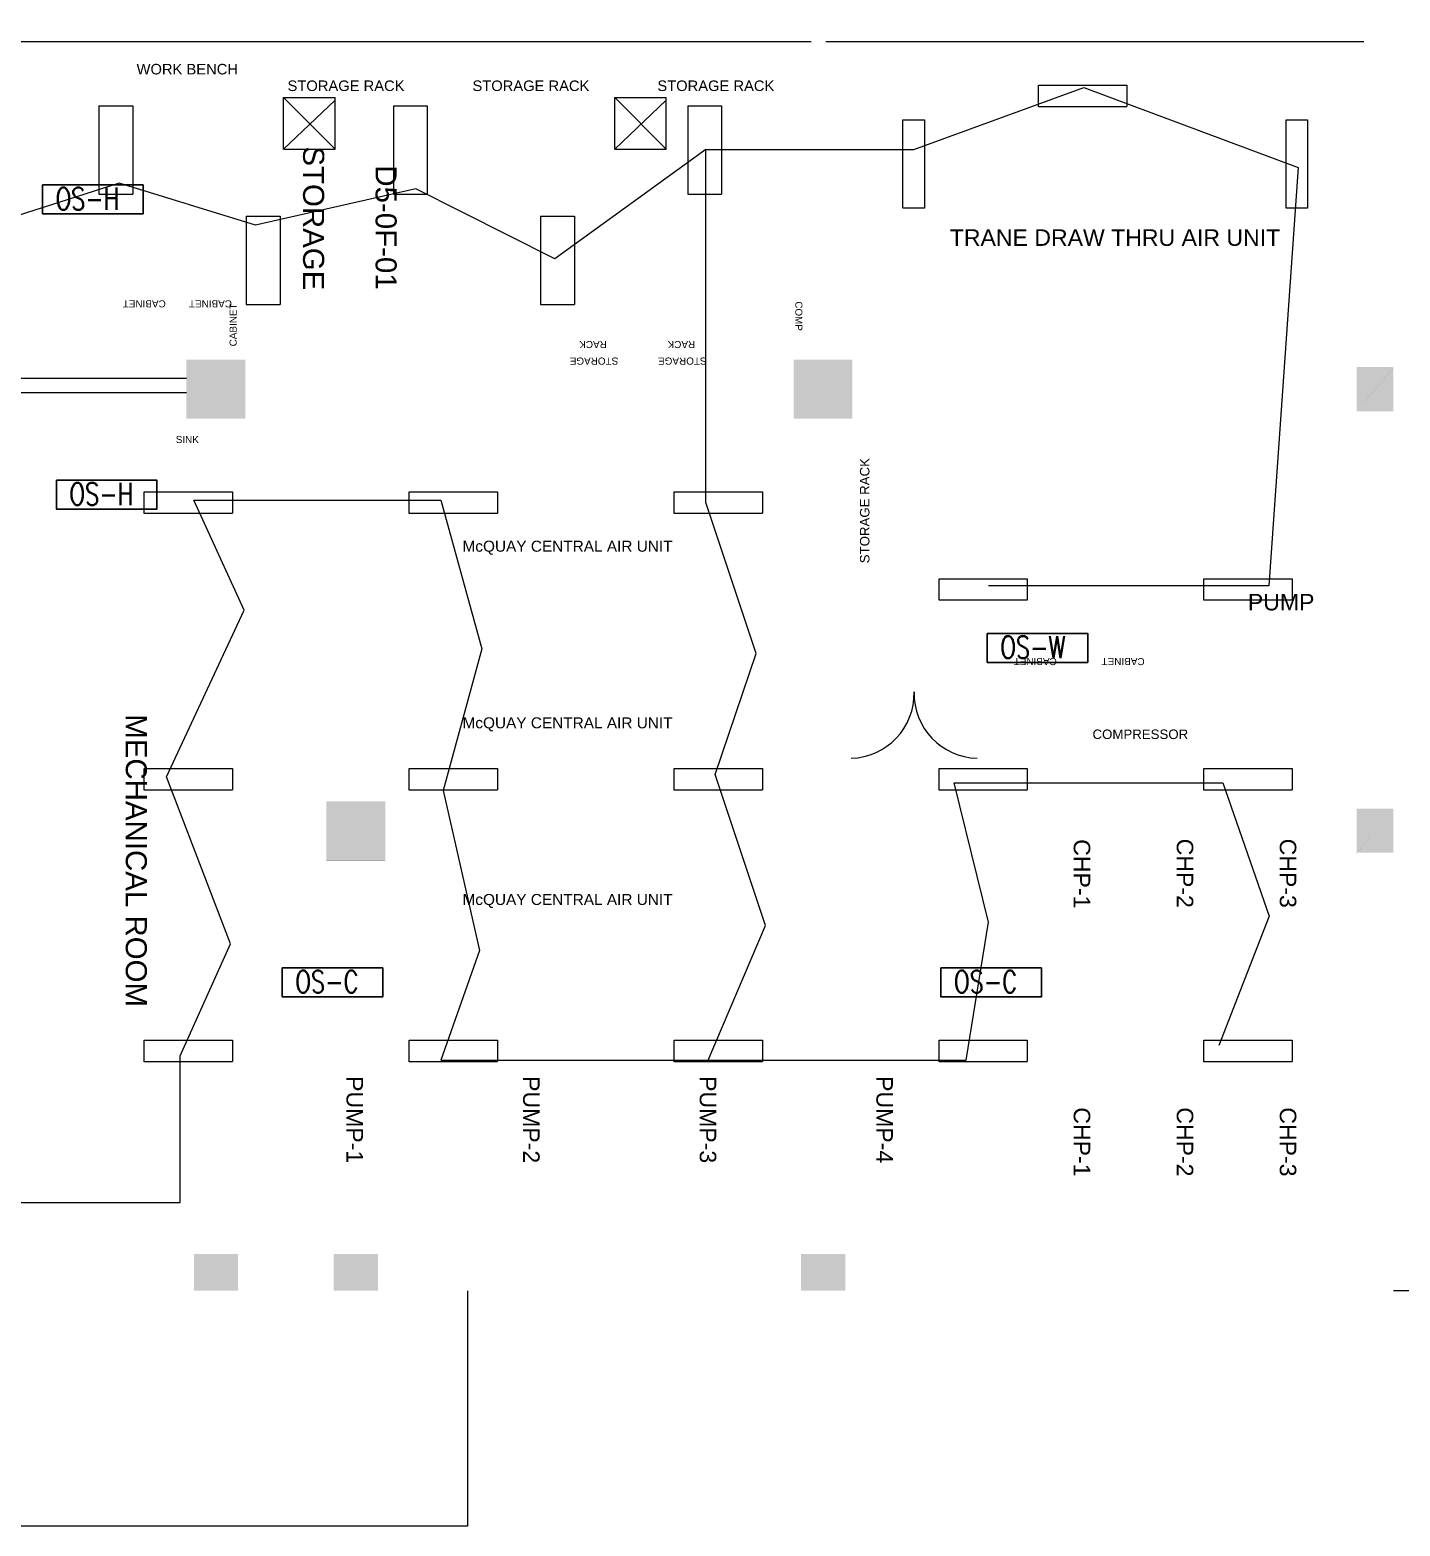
# Model space of a CAD drawing. Extents: x -6172 to 8039, y -4082 to 1639.
# Drawn here: x 1237 to 1981, y -1862 to -1049 of the extents above; entities that cross this region are included whole.
import ezdxf
from ezdxf.enums import TextEntityAlignment as Align

# ---------------------------------------------------------------- set-up
doc = ezdxf.new("R2010")
doc.units = 0
doc.header["$LTSCALE"] = 96
doc.header["$MEASUREMENT"] = 0
doc.layers.get('0').update_dxf_attribs({"linetype": 'CONTINUOUS', "lineweight": 0})
for name, color, linetype, lineweight in [('20', 7, 'CONTINUOUS', 0), ('21', 7, 'CONTINUOUS', 0), ('A-ANNO-RMNA', 4, 'CONTINUOUS', 0), ('A-DOOR', 2, 'CONTINUOUS', 0), ('A-GRID-COLS', 2, 'CONTINUOUS', 0), ('A-PATT-WALL', 1, 'CONTINUOUS', 0), ('A-TPM-INACTIVE', 7, 'CONTINUOUS', 0), ('A-WALL-FULL', 6, 'CONTINUOUS', 0), ('FLT-Bus 7', 210, 'CONTINUOUS', 0), ('NTS_NOT_TO_STANDARDS', 7, 'CONTINUOUS', 0)]:
    doc.layers.add(name, color=color, linetype=linetype, lineweight=lineweight)
doc.layers.add('FLT-Occupancy-Sensor', color=160, linetype='CONTINUOUS')
doc.styles.add('ARIAL', font='ARIAL', dxfattribs={"height": 0.2})
doc.styles.add('SIM-00', font='SIMPLEX.SHX', dxfattribs={"width": 0.75})

# ---------------------------------------------------------------- blocks, each defined once
blk = doc.blocks.new('24LITE')
at = {"layer": '21', "color": 7, "linetype": 'Continuous'}
for p, q in [((1.1, 81.8), (1.1, 9.8)), ((1.1, 81.8), (28.7, 81.8)), ((28.7, 81.8), (28.7, 9.8)), ((1.1, 9.8), (28.7, 9.8))]:
    blk.add_line(p, q, dxfattribs=at)
blk = doc.blocks.new('LITE')
at = {"layer": '20', "color": 7, "linetype": 'Continuous'}
for p, q in [((6, 81), (23.6, 81)), ((6, 9), (6, 81)), ((23.6, 81), (23.6, 9)), ((23.6, 9), (6.2, 9))]:
    blk.add_line(p, q, dxfattribs=at)
blk = doc.blocks.new('SGRILL')
at = {"layer": '21', "color": 1, "linetype": 'Continuous'}
for p, q in [((1.5, -1.5), (43.5, -43.5)), ((1.5, -43.5), (1.5, -1.5)), ((1.5, -1.5), (43.5, -1.5)), ((1.5, -43.5), (43.5, -3.6)), ((43.5, -43.5), (43.5, -1.5)), ((1.5, -43.5), (43.5, -43.5))]:
    blk.add_line(p, q, dxfattribs=at)
blk = doc.blocks.new('ZZ000001')
at = {"color": 0, "linetype": 'ByBlock', "xscale": 0.6666977108052228, "yscale": 0.6666977108052228, "rotation": 90}
for p in [(1838.99, -1094.95), (1352.84, -1315.96), (1496.84, -1315.96), (1640.85, -1315.96), (1784.86, -1363.09), (1928.86, -1363.09), (1352.84, -1466.22), (1496.84, -1466.22), (1640.85, -1466.22), (1784.86, -1466.22), (1928.87, -1466.22), (1352.84, -1613.85), (1496.84, -1613.85), (1640.85, -1613.85), (1784.86, -1613.85), (1928.86, -1613.85)]:
    blk.add_blockref('LITE', p, dxfattribs=at)
at = {"color": 0, "linetype": 'ByBlock', "xscale": 0.6666977108052228, "yscale": 0.6666977108052228}
for name, p in [('SGRILL', (1373.59, -1084.95)), ('SGRILL', (1553.6, -1084.95)), ('24LITE', (1273.58, -1144.96)), ('24LITE', (1433.59, -1144.96)), ('24LITE', (1593.6, -1144.96)), ('LITE', (1707.23, -1151.96)), ('LITE', (1915.49, -1151.96)), ('24LITE', (1353.59, -1204.96)), ('24LITE', (1513.59, -1204.96))]:
    blk.add_blockref(name, p, dxfattribs=at)
blk = doc.blocks.new('FLT-Occupancy Sensor Hallway')
at = {"layer": 'FLT-Occupancy-Sensor'}
blk.add_lwpolyline([(0, 0), (54.64, 0), (54.64, -15.71), (0, -15.71)], close=True, dxfattribs=at)
at = {"layer": 'FLT-Occupancy-Sensor', "insert": (7.08, -1.46), "char_height": 12, "width": 54.6376, "attachment_point": 1, "style": 'SIM-00'}
blk.add_mtext('OS-H', dxfattribs=at)
blk = doc.blocks.new('FLT-Occupancy Sensor Ceiling')
at = {"layer": 'FLT-Occupancy-Sensor'}
blk.add_lwpolyline([(0, 0), (54.64, 0), (54.64, -15.71), (0, -15.71)], close=True, dxfattribs=at)
at = {"layer": 'FLT-Occupancy-Sensor', "insert": (7.08, -1.46), "char_height": 12, "width": 54.6376, "attachment_point": 1, "style": 'SIM-00'}
blk.add_mtext('OS-C', dxfattribs=at)
blk = doc.blocks.new('FLT-Occupancy Sensor Wall Mount')
at = {"layer": 'FLT-Occupancy-Sensor'}
blk.add_lwpolyline([(0, 0), (54.64, 0), (54.64, -15.71), (0, -15.71)], close=True, dxfattribs=at)
at = {"layer": 'FLT-Occupancy-Sensor', "insert": (7.08, -1.46), "char_height": 12, "width": 54.6376, "attachment_point": 1, "style": 'SIM-00'}
blk.add_mtext('OS-W', dxfattribs=at)

msp = doc.modelspace()

# ---------------------------------------------------------------- linework, layer by layer
at = {"layer": 'A-DOOR', "const_width": 0.00174}
for points in [[(1681.33, -1408.93), (1681.33, -1444.92), (1683.09, -1444.92), (1683.09, -1408.93), (1681.33, -1408.93)], [(1751.56, -1408.93), (1751.56, -1444.92), (1753.32, -1444.92), (1753.32, -1408.93), (1751.56, -1408.93)]]:
    msp.add_lwpolyline(points, dxfattribs=at)
at = {"layer": 'A-DOOR'}
for centre, radius, start, end in [((1682.21, -1409.8), 35.13, 271.4411, 1.42151), ((1752.44, -1409.8), 35.12, 178.57817, 268.56097)]:
    msp.add_arc(centre, radius, start, end, dxfattribs=at)
at = {"layer": 'A-GRID-COLS', "const_width": 0.00174}
for points in [[(1321.85, -1260.36), (1353.85, -1228.35)], [(1321.85, -1260.36), (1321.85, -1228.35), (1353.85, -1228.35), (1353.86, -1260.36), (1321.85, -1260.36)], [(1321.85, -1228.35), (1353.86, -1260.36)], [(1651.83, -1260.37), (1683.83, -1228.37)], [(1651.83, -1228.37), (1683.83, -1260.37)], [(1651.83, -1260.37), (1651.83, -1228.37), (1683.83, -1228.37), (1683.83, -1260.37), (1651.83, -1260.37)], [(1957.82, -1256.37), (1977.82, -1232.37)], [(1977.82, -1256.37), (1977.82, -1232.37), (1957.82, -1232.37), (1957.82, -1256.37), (1977.82, -1256.37)], [(1977.82, -1256.37), (1957.82, -1232.37)], [(1337.86, -1244.36), (1337.86, -1244.36)], [(1667.84, -1244.36), (1667.84, -1244.36)], [(1967.82, -1244.37), (1967.82, -1244.37)], [(1397.92, -1468.32), (1429.92, -1500.33)], [(1397.92, -1500.33), (1397.92, -1468.32), (1429.92, -1468.32), (1429.92, -1500.33), (1397.92, -1500.33)], [(1397.92, -1500.33), (1429.92, -1468.32)], [(1957.81, -1496.33), (1977.81, -1472.33)], [(1977.81, -1496.33), (1977.81, -1472.33), (1957.81, -1472.33), (1957.81, -1496.33), (1977.81, -1496.33)], [(1977.81, -1496.33), (1957.81, -1472.33)], [(1413.92, -1484.33), (1413.92, -1484.33)], [(1967.81, -1484.34), (1967.81, -1484.34)], [(1325.9, -1714.32), (1349.9, -1734.32)], [(1325.9, -1734.32), (1349.9, -1734.32), (1349.9, -1714.32), (1325.9, -1714.32), (1325.9, -1734.32)], [(1325.9, -1734.32), (1349.9, -1714.32)], [(1401.92, -1734.32), (1425.92, -1734.32), (1425.92, -1714.32), (1401.92, -1714.32), (1401.92, -1734.32)], [(1401.92, -1734.32), (1425.92, -1714.32)], [(1401.92, -1714.32), (1425.92, -1734.32)], [(1655.88, -1734.32), (1679.88, -1714.32)], [(1655.88, -1714.32), (1679.88, -1734.32)], [(1655.88, -1734.32), (1679.88, -1734.32), (1679.88, -1714.32), (1655.88, -1714.32), (1655.88, -1734.32)], [(1337.9, -1724.32), (1337.9, -1724.32)], [(1413.92, -1724.32), (1413.92, -1724.32)], [(1667.88, -1724.32), (1667.88, -1724.32)]]:
    msp.add_lwpolyline(points, dxfattribs=at)
at = {"layer": 'A-PATT-WALL'}
for points in [[(1321.85, -1228.35), (1353.86, -1228.35), (1321.85, -1260.35), (1353.86, -1260.35)], [(1651.83, -1228.37), (1683.84, -1228.37), (1651.83, -1260.36), (1683.84, -1260.36)], [(1957.82, -1232.38), (1977.82, -1232.38), (1957.82, -1256.37), (1977.82, -1256.37)], [(1397.92, -1468.32), (1429.93, -1468.32), (1397.92, -1500.32), (1429.93, -1500.32)], [(1957.81, -1472.34), (1977.81, -1472.34), (1957.81, -1496.33), (1977.81, -1496.33)], [(1325.9, -1714.32), (1349.9, -1714.32), (1325.9, -1734.32), (1349.9, -1734.32)], [(1401.92, -1714.32), (1425.91, -1714.32), (1401.92, -1734.32), (1425.91, -1734.32)], [(1655.88, -1714.32), (1679.88, -1714.32), (1655.88, -1734.32), (1679.88, -1734.32)]]:
    msp.add_solid(points, dxfattribs=at)
at = {"layer": 'A-WALL-FULL'}
for p, q in [((949.89, -1055.35), (1487.14, -1055.35)), ((1487.14, -1055.35), (1661.32, -1055.35)), ((1669.33, -1055.35), (1961.81, -1055.35)), ((1045.87, -1238.32), (1321.85, -1238.33)), ((1321.85, -1246.33), (1045.87, -1246.32)), ((1474.66, -1734.32), (1474.66, -1862.22)), ((2010.94, -1734.33), (1977.81, -1734.33)), ((1474.66, -1862.22), (1177.89, -1862.22))]:
    msp.add_line(p, q, dxfattribs=at)
at = {"layer": 'A-WALL-FULL', "const_width": 0.00174}
for points in [[(1977.81, -1734.33), (1977.86, 1045.49)], [(1961.81, -1232.37), (1961.81, -1013.86)], [(1661.32, -1228.37), (1661.32, -1055.35)], [(1669.33, -1228.37), (1669.33, -1055.35)], [(1353.91, -1238.33), (1651.89, -1238.33)], [(1651.89, -1246.33), (1353.91, -1246.33)], [(1961.81, -1256.37), (1961.81, -1472.33)], [(1661.32, -1260.37), (1661.32, -1410.36)], [(1669.33, -1402.36), (1669.33, -1260.37)], [(1681.33, -1402.36), (1669.33, -1402.36)], [(1681.33, -1402.36), (1681.33, -1410.36)], [(1961.81, -1402.36), (1753.32, -1402.36)], [(1753.32, -1410.36), (1753.32, -1402.36)], [(1661.32, -1410.36), (1681.33, -1410.36)], [(1753.32, -1410.36), (1961.81, -1410.36)], [(1961.8, -1718.32), (1961.81, -1496.33)], [(1325.9, -1718.32), (1177.94, -1718.32)], [(1401.92, -1718.32), (1349.9, -1718.32)], [(1655.88, -1718.32), (1425.92, -1718.32)], [(1961.8, -1718.32), (1679.88, -1718.32)], [(1325.9, -1734.32), (1177.94, -1734.32)], [(1349.9, -1734.32), (1401.92, -1734.32)], [(1425.92, -1734.32), (1655.88, -1734.32)], [(1679.88, -1734.32), (1977.81, -1734.33)]]:
    msp.add_lwpolyline(points, dxfattribs=at)
at = {"layer": 'FLT-Bus 7'}
for points in [[(1604.2, -1114.07), (1717.22, -1114.07), (1809.64, -1080.51), (1926.07, -1123.88), (1910.2, -1351.33), (1757.78, -1351.33)], [(1604.2, -1306.01), (1604.2, -1114.07), (1522.05, -1173.62), (1446.43, -1135.45), (1359.35, -1155.3), (1285.25, -1132.4), (1201.99, -1159.12), (1128.66, -1133.16), (1043.87, -1112.55), (967.48, -1133.16)], [(899.84, -1686.4), (1318.38, -1686.4), (1318.38, -1606.59), (1345.72, -1545.73), (1310.93, -1455.06), (1353.18, -1364.39), (1325.84, -1304.77), (1460.05, -1304.77), (1482.42, -1385.5), (1461.29, -1462.51), (1481.17, -1549.45), (1460.05, -1609.07), (1605.44, -1609.07), (1636.51, -1535.79), (1609.17, -1453.81), (1631.54, -1387.99), (1604.2, -1306.01)], [(1605.44, -1609.07), (1745.67, -1609.07), (1757.75, -1534.1), (1739.08, -1458.38), (1885.12, -1458.38), (1910.38, -1530.81), (1882.92, -1601.05)]]:
    msp.add_lwpolyline(points, dxfattribs=at)

# ---------------------------------------------------------------- block references
msp.add_blockref('ZZ000001', (0, 0))
at = {"layer": 'FLT-Occupancy-Sensor'}
for name, p in [('FLT-Occupancy Sensor Hallway', (1243.63, -1133.4)), ('FLT-Occupancy Sensor Hallway', (1251.18, -1293.86)), ('FLT-Occupancy Sensor Wall Mount', (1757.1, -1377.14)), ('FLT-Occupancy Sensor Ceiling', (1373.93, -1558.9)), ('FLT-Occupancy Sensor Ceiling', (1731.9, -1558.9))]:
    msp.add_blockref(name, p, dxfattribs=at)

# ---------------------------------------------------------------- texts
at = {"layer": 'A-ANNO-RMNA', "style": 'ARIAL'}
for s, height, p in [('STORAGE', 11.453, (1385.24, -1151.54)), ('MECHANICAL ROOM', 11.4531, (1288.87, -1500.58))]:
    msp.add_text(s, height=height, rotation=270, dxfattribs=at).set_placement(p, align=Align.CENTER)
at = {"layer": 'A-TPM-INACTIVE', "style": 'ARIAL'}
msp.add_text('D5-0F-01', height=11.453, rotation=270, dxfattribs=at).set_placement((1424.64, -1156.51), align=Align.CENTER)
at = {"layer": 'NTS_NOT_TO_STANDARDS', "style": 'ARIAL'}
for s, height, p in [('WORK BENCH', 5.727, (1294.75, -1073.32)), ('STORAGE RACK', 5.7266, (1376.79, -1082.34)), ('STORAGE RACK', 5.7266, (1477.29, -1082.34)), ('STORAGE RACK', 5.7266, (1577.79, -1082.34))]:
    msp.add_text(s, height=height, dxfattribs=at).set_placement(p)
for s, height, p in [('TRANE DRAW THRU AIR UNIT', 8.9692, (1826.51, -1166.48)), ('SINK', 3.87, (1322.31, -1273.65)), ('McQUAY CENTRAL AIR UNIT', 5.9795, (1528.97, -1332.7)), ('PUMP', 8.969, (1916.81, -1364.6)), ('McQUAY CENTRAL AIR UNIT', 5.9795, (1528.97, -1428.69)), ('COMPRESSOR', 5.154, (1840.29, -1434.48)), ('McQUAY CENTRAL AIR UNIT', 5.9795, (1528.97, -1524.69))]:
    msp.add_text(s, height=height, dxfattribs=at).set_placement(p, align=Align.CENTER)
for s, height, rotation, p in [('CABINET', 3.867, 180, (1298.9, -1196.06)), ('CABINET', 3.867, 180, (1334.9, -1196.06)), ('CABINET', 3.863, 90, (1349.14, -1209.42)), ('RACK', 3.867, 180, (1542.84, -1218.17)), ('RACK', 3.867, 180, (1590.84, -1218.17)), ('STORAGE', 3.87, 180, (1543.35, -1227.17)), ('STORAGE', 3.87, 180, (1591.35, -1227.17)), ('STORAGE RACK', 5.1519, 90, (1693.05, -1310.4)), ('CABINET', 3.867, 180, (1783.16, -1390.47)), ('CABINET', 3.867, 180, (1830.92, -1390.47)), ('CHP-1', 8.969, 270, (1804.07, -1507.73)), ('CHP-2', 8.969, 270, (1860.07, -1507.44)), ('CHP-3', 8.969, 270, (1916.07, -1507.44)), ('PUMP-1', 8.969, 270, (1408.83, -1641.35)), ('PUMP-2', 8.969, 270, (1504.82, -1641.35)), ('PUMP-3', 8.969, 270, (1600.82, -1641.35)), ('PUMP-4', 8.969, 270, (1696.82, -1641.35)), ('CHP-1', 8.969, 270, (1804.07, -1653.44)), ('CHP-2', 8.969, 270, (1860.07, -1653.44)), ('CHP-3', 8.969, 270, (1916.07, -1653.44))]:
    msp.add_text(s, height=height, rotation=rotation, dxfattribs=at).set_placement(p, align=Align.CENTER)
msp.add_text('COMP', height=3.818, rotation=270, dxfattribs=at).set_placement((1652.78, -1196.64))

doc.saveas('drawing.dxf')
